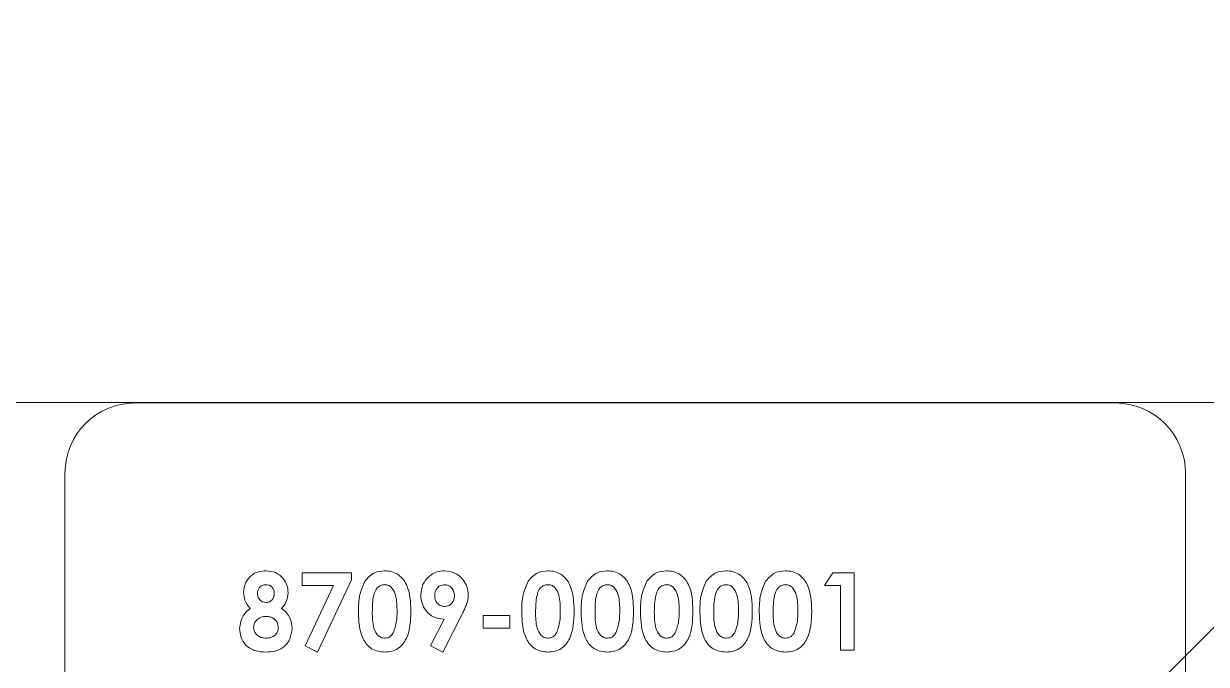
# Model space of a CAD drawing. Header units: inches. Extents: x -284 to 763, y -243 to 242.
# Drawn here: x 704.276 to 706.387, y -171.07 to -169.927 of the extents above; entities that cross this region are included whole.
import ezdxf

# ---------------------------------------------------------------- set-up
doc = ezdxf.new("R2010")
doc.units = ezdxf.units.IN
doc.header["$MEASUREMENT"] = 0
doc.layers.add('NEW AV EQUIP', color=160, linetype='Continuous')
doc.layers.add('TEXT', color=4, linetype='Continuous')

msp = doc.modelspace()

# ---------------------------------------------------------------- hatches: boundary and pattern name
at = {"layer": 'TEXT'}
h = msp.add_hatch(dxfattribs=at)
h.set_pattern_fill('ANSI32', color=256, scale=10)
h.set_pattern_definition([(45, (2e-13, 8.2462), (-2.65165, 2.65165), []), (45, (1.7678, 8.2462), (-2.65165, 2.65165), [])])
h.paths.add_polyline_path([(681.5, -161.8158), (681.5, -185.8158), (729.5, -185.8158), (729.5, -161.8158)])

# ---------------------------------------------------------------- linework, layer by layer
at = {"layer": 'NEW AV EQUIP', "linetype": 'Continuous', "lineweight": 15}
for p, q in [((721.0663, -170.6031), (689.6337, -170.6031)), ((706.225, -170.6038), (704.475, -170.6038)), ((704.475, -170.6038), (704.475, -170.6038)), ((706.225, -170.6038), (704.475, -170.6038)), ((706.225, -170.6038), (706.225, -170.6038)), ((704.35, -170.7288), (704.35, -171.4788)), ((704.35, -170.7288), (704.35, -170.7288)), ((706.35, -171.4788), (706.35, -170.7288)), ((706.35, -170.7288), (706.35, -170.7288)), ((704.7731, -170.9067), (704.8615, -170.9067)), ((704.7731, -170.9296), (704.7731, -170.9067)), ((704.8615, -170.9067), (704.8615, -170.9195)), ((705.7059, -170.9296), (705.7207, -170.9067)), ((705.7207, -170.9067), (705.7589, -170.9067)), ((705.7589, -170.9067), (705.7589, -171.0445)), ((704.7082, -170.9279), (704.7082, -170.9279)), ((704.8296, -170.9296), (704.7731, -170.9296)), ((704.8296, -170.9296), (704.7731, -170.9296)), ((704.7788, -171.037), (704.8296, -170.9296)), ((704.8615, -170.9195), (704.8007, -171.048)), ((704.8615, -170.9195), (704.8007, -171.048)), ((704.8296, -170.9296), (704.8296, -170.9296)), ((704.9208, -170.9279), (704.9208, -170.9279)), ((705.0278, -170.9279), (705.0278, -170.9279)), ((705.2123, -170.9279), (705.2123, -170.9279)), ((705.3183, -170.9279), (705.3183, -170.9279)), ((705.4243, -170.9279), (705.4243, -170.9279)), ((705.5303, -170.9279), (705.5303, -170.9279)), ((705.6363, -170.9279), (705.6363, -170.9279)), ((705.7342, -170.9296), (705.7059, -170.9296)), ((705.7342, -170.9296), (705.7059, -170.9296)), ((705.7342, -171.0445), (705.7342, -170.9296)), ((705.7342, -170.9296), (705.7342, -170.9296)), ((704.6936, -170.9435), (704.6936, -170.9435)), ((704.7237, -170.9433), (704.7237, -170.9433)), ((705.0099, -170.9474), (705.0099, -170.9474)), ((705.0452, -170.9475), (705.0452, -170.9475)), ((704.6804, -170.9703), (704.6804, -170.9703)), ((704.7366, -170.9703), (704.7366, -170.9703)), ((704.8738, -170.9769), (704.8738, -170.9769)), ((704.8986, -170.9772), (704.8986, -170.9772)), ((704.9427, -170.9756), (704.9427, -170.9756)), ((704.9675, -170.9756), (704.9675, -170.9756)), ((705.1653, -170.9769), (705.1653, -170.9769)), ((705.1901, -170.9772), (705.1901, -170.9772)), ((705.2342, -170.9756), (705.2342, -170.9756)), ((705.259, -170.9756), (705.259, -170.9756)), ((705.2713, -170.9769), (705.2713, -170.9769)), ((705.2961, -170.9772), (705.2961, -170.9772)), ((705.3402, -170.9756), (705.3402, -170.9756)), ((705.365, -170.9756), (705.365, -170.9756)), ((705.3773, -170.9769), (705.3773, -170.9769)), ((705.402, -170.9772), (705.402, -170.9772)), ((705.4462, -170.9756), (705.4462, -170.9756)), ((705.4709, -170.9756), (705.4709, -170.9756)), ((705.4833, -170.9769), (705.4833, -170.9769)), ((705.508, -170.9772), (705.508, -170.9772)), ((705.5522, -170.9756), (705.5522, -170.9756)), ((705.5769, -170.9756), (705.5769, -170.9756)), ((705.5893, -170.9769), (705.5893, -170.9769)), ((705.614, -170.9772), (705.614, -170.9772)), ((705.6582, -170.9756), (705.6582, -170.9756)), ((705.6829, -170.9756), (705.6829, -170.9756)), ((704.709, -170.9844), (704.709, -170.9844)), ((705.0026, -171.037), (705.0266, -170.9897)), ((705.0595, -170.9791), (705.0245, -171.048)), ((705.0595, -170.9791), (705.0245, -171.048)), ((705.0266, -170.9897), (705.0266, -170.9897)), ((705.0595, -170.9791), (705.0595, -170.9791)), ((705.0964, -170.9826), (705.1441, -170.9826)), ((705.0964, -171.0056), (705.0964, -170.9826)), ((705.1441, -170.9826), (705.1441, -171.0056)), ((704.6866, -171.0036), (704.6866, -171.0036)), ((704.7307, -171.0042), (704.7307, -171.0042)), ((705.1441, -171.0056), (705.0964, -171.0056)), ((705.1441, -171.0056), (705.0964, -171.0056)), ((704.8007, -171.048), (704.7788, -171.037)), ((704.8007, -171.048), (704.7788, -171.037)), ((705.0245, -171.048), (705.0026, -171.037)), ((705.0245, -171.048), (705.0026, -171.037)), ((704.709, -171.048), (704.709, -171.048)), ((704.8007, -171.048), (704.8007, -171.048)), ((704.921, -171.048), (704.921, -171.048)), ((705.0245, -171.048), (705.0245, -171.048)), ((705.2124, -171.048), (705.2124, -171.048)), ((705.3184, -171.048), (705.3184, -171.048)), ((705.4244, -171.048), (705.4244, -171.048)), ((705.5304, -171.048), (705.5304, -171.048)), ((705.6364, -171.048), (705.6364, -171.048)), ((705.7589, -171.0445), (705.7342, -171.0445)), ((705.7589, -171.0445), (705.7342, -171.0445))]:
    msp.add_line(p, q, dxfattribs=at)
for centre, start, end in [((704.475, -170.7288), 90.0002, 179.9999), ((704.475, -170.7288), 90.0001, 180), ((706.225, -170.7288), 0.0001, 89.9999), ((706.225, -170.7288), 0, 90)]:
    msp.add_arc(centre, 0.125, start, end, dxfattribs=at)
for points, knots in [([(704.6689, -170.9418), (704.6696, -170.9359), (704.6709, -170.9243), (704.6816, -170.9111), (704.6951, -170.9041), (704.7043, -170.9035), (704.7088, -170.9031)], [0, 0, 0, 0, 0.279754, 0.558895, 0.779241, 1, 1, 1, 1]), ([(704.7088, -170.9031), (704.7147, -170.9037), (704.7263, -170.9048), (704.7396, -170.9153), (704.7471, -170.9285), (704.748, -170.9376), (704.7484, -170.9421)], [0, 0, 0, 0, 0.279878, 0.559082, 0.779552, 1, 1, 1, 1]), ([(704.8852, -170.9219), (704.8904, -170.9158), (704.8999, -170.905), (704.914, -170.9037), (704.9202, -170.9031)], [0, 0, 0, 0, 0.558692, 1, 1, 1, 1]), ([(704.9202, -170.9031), (704.9243, -170.9034), (704.9325, -170.9039), (704.9439, -170.9089), (704.9533, -170.917), (704.9662, -170.9381), (704.9669, -170.959), (704.9675, -170.9756)], [0, 0, 0, 0, 0.125416, 0.250644, 0.375849, 0.501288, 1, 1, 1, 1]), ([(704.9851, -170.9461), (704.9858, -170.9398), (704.9872, -170.9272), (704.9986, -170.9132), (705.0125, -170.9045), (705.0224, -170.9036), (705.0273, -170.9031)], [0, 0, 0, 0, 0.279687, 0.559369, 0.779639, 1, 1, 1, 1]), ([(705.0273, -170.9031), (705.0336, -170.9039), (705.0463, -170.9053), (705.0599, -170.9174), (705.0685, -170.9314), (705.0695, -170.9413), (705.0699, -170.9463)], [0, 0, 0, 0, 0.279521, 0.559186, 0.779607, 1, 1, 1, 1]), ([(705.1766, -170.9219), (705.1819, -170.9158), (705.1914, -170.905), (705.2055, -170.9037), (705.2117, -170.9031)], [0, 0, 0, 0, 0.558692, 1, 1, 1, 1]), ([(705.2117, -170.9031), (705.2158, -170.9034), (705.224, -170.9039), (705.2354, -170.9089), (705.2448, -170.917), (705.2577, -170.9381), (705.2584, -170.959), (705.259, -170.9756)], [0, 0, 0, 0, 0.125416, 0.250642, 0.375847, 0.501286, 1, 1, 1, 1]), ([(705.2826, -170.9219), (705.2879, -170.9158), (705.2974, -170.905), (705.3115, -170.9037), (705.3177, -170.9031)], [0, 0, 0, 0, 0.558686, 1, 1, 1, 1]), ([(705.3177, -170.9031), (705.3218, -170.9034), (705.33, -170.9039), (705.3414, -170.9089), (705.3508, -170.917), (705.3637, -170.9381), (705.3644, -170.959), (705.365, -170.9756)], [0, 0, 0, 0, 0.125416, 0.250645, 0.375849, 0.501286, 1, 1, 1, 1]), ([(705.3886, -170.9219), (705.3939, -170.9158), (705.4033, -170.905), (705.4175, -170.9037), (705.4237, -170.9031)], [0, 0, 0, 0, 0.558688, 1, 1, 1, 1]), ([(705.4237, -170.9031), (705.4278, -170.9034), (705.436, -170.9039), (705.4474, -170.9089), (705.4568, -170.917), (705.4697, -170.9381), (705.4704, -170.959), (705.4709, -170.9756)], [0, 0, 0, 0, 0.1254129, 0.2506421, 0.3758468, 0.501286, 1, 1, 1, 1]), ([(705.4946, -170.9219), (705.4999, -170.9158), (705.5093, -170.905), (705.5235, -170.9037), (705.5297, -170.9031)], [0, 0, 0, 0, 0.558688, 1, 1, 1, 1]), ([(705.5297, -170.9031), (705.5338, -170.9034), (705.542, -170.9039), (705.5534, -170.9089), (705.5628, -170.917), (705.5757, -170.9381), (705.5764, -170.959), (705.5769, -170.9756)], [0, 0, 0, 0, 0.125416, 0.250642, 0.375849, 0.501286, 1, 1, 1, 1]), ([(705.6006, -170.9219), (705.6059, -170.9158), (705.6153, -170.905), (705.6295, -170.9037), (705.6357, -170.9031)], [0, 0, 0, 0, 0.558688, 1, 1, 1, 1]), ([(705.6357, -170.9031), (705.6398, -170.9034), (705.648, -170.9039), (705.6594, -170.9089), (705.6687, -170.917), (705.6817, -170.9381), (705.6824, -170.959), (705.6829, -170.9756)], [0, 0, 0, 0, 0.125413, 0.250642, 0.375847, 0.501285, 1, 1, 1, 1]), ([(704.7082, -170.9279), (704.706, -170.9281), (704.7015, -170.9286), (704.6966, -170.933), (704.694, -170.9382), (704.6937, -170.9418), (704.6936, -170.9435)], [0, 0, 0, 0, 0.279499, 0.558847, 0.779276, 1, 1, 1, 1]), ([(704.7082, -170.9279), (704.706, -170.9281), (704.7015, -170.9286), (704.6966, -170.933), (704.694, -170.9382), (704.6937, -170.9418), (704.6936, -170.9435)], [0, 0, 0, 0, 0.279499, 0.558852, 0.779281, 1, 1, 1, 1]), ([(704.7237, -170.9433), (704.7235, -170.941), (704.7231, -170.9364), (704.7189, -170.9311), (704.7137, -170.9282), (704.7101, -170.928), (704.7082, -170.9279)], [0, 0, 0, 0, 0.279934, 0.559235, 0.779393, 1, 1, 1, 1]), ([(704.7237, -170.9433), (704.7235, -170.941), (704.7231, -170.9364), (704.7189, -170.9311), (704.7137, -170.9282), (704.7101, -170.928), (704.7082, -170.9279)], [0, 0, 0, 0, 0.279934, 0.559239, 0.779394, 1, 1, 1, 1]), ([(704.8738, -170.9769), (704.8739, -170.9662), (704.8741, -170.947), (704.8818, -170.9295), (704.8852, -170.9219)], [0, 0, 0, 0, 0.561096, 1, 1, 1, 1]), ([(704.9208, -170.9279), (704.9183, -170.9282), (704.9133, -170.9287), (704.905, -170.935), (704.8988, -170.9522), (704.8987, -170.9672), (704.8986, -170.9772)], [0, 0, 0, 0, 0.124891, 0.249661, 0.498627, 1, 1, 1, 1]), ([(704.9208, -170.9279), (704.9183, -170.9282), (704.9133, -170.9287), (704.905, -170.935), (704.8988, -170.9522), (704.8987, -170.9672), (704.8986, -170.9772)], [0, 0, 0, 0, 0.124891, 0.24966, 0.498628, 1, 1, 1, 1]), ([(704.9427, -170.9756), (704.9427, -170.9659), (704.9426, -170.9513), (704.9358, -170.9353), (704.9281, -170.9288), (704.9233, -170.9282), (704.9208, -170.9279)], [0, 0, 0, 0, 0.501447, 0.750378, 0.875292, 1, 1, 1, 1]), ([(704.9427, -170.9756), (704.9427, -170.9659), (704.9426, -170.9513), (704.9358, -170.9353), (704.9281, -170.9288), (704.9233, -170.9282), (704.9208, -170.9279)], [0, 0, 0, 0, 0.501447, 0.750378, 0.875292, 1, 1, 1, 1]), ([(705.0278, -170.9279), (705.025, -170.9283), (705.0195, -170.929), (705.0136, -170.9345), (705.0103, -170.9409), (705.01, -170.9452), (705.0099, -170.9474)], [0, 0, 0, 0, 0.279193, 0.558983, 0.779378, 1, 1, 1, 1]), ([(705.0278, -170.9279), (705.025, -170.9283), (705.0195, -170.929), (705.0136, -170.9345), (705.0103, -170.9409), (705.01, -170.9452), (705.0099, -170.9474)], [0, 0, 0, 0, 0.279195, 0.558986, 0.779382, 1, 1, 1, 1]), ([(705.0452, -170.9475), (705.045, -170.9448), (705.0445, -170.9393), (705.0399, -170.9329), (705.0342, -170.9286), (705.0299, -170.9281), (705.0278, -170.9279)], [0, 0, 0, 0, 0.280124, 0.559903, 0.780072, 1, 1, 1, 1]), ([(705.0452, -170.9475), (705.045, -170.9448), (705.0445, -170.9393), (705.0399, -170.9329), (705.0342, -170.9286), (705.0299, -170.9281), (705.0278, -170.9279)], [0, 0, 0, 0, 0.280124, 0.559902, 0.780074, 1, 1, 1, 1]), ([(705.1653, -170.9769), (705.1654, -170.9662), (705.1656, -170.947), (705.1733, -170.9295), (705.1766, -170.9219)], [0, 0, 0, 0, 0.561096, 1, 1, 1, 1]), ([(705.2123, -170.9279), (705.2098, -170.9282), (705.2048, -170.9287), (705.1964, -170.935), (705.1903, -170.9522), (705.1902, -170.9672), (705.1901, -170.9772)], [0, 0, 0, 0, 0.1249, 0.249661, 0.49863, 1, 1, 1, 1]), ([(705.2123, -170.9279), (705.2098, -170.9282), (705.2048, -170.9287), (705.1964, -170.935), (705.1903, -170.9522), (705.1902, -170.9672), (705.1901, -170.9772)], [0, 0, 0, 0, 0.1249, 0.24966, 0.498632, 1, 1, 1, 1]), ([(705.2342, -170.9756), (705.2342, -170.9659), (705.2341, -170.9513), (705.2272, -170.9353), (705.2196, -170.9288), (705.2148, -170.9282), (705.2123, -170.9279)], [0, 0, 0, 0, 0.501447, 0.750378, 0.875292, 1, 1, 1, 1]), ([(705.2342, -170.9756), (705.2342, -170.9659), (705.2341, -170.9513), (705.2272, -170.9353), (705.2196, -170.9288), (705.2148, -170.9282), (705.2123, -170.9279)], [0, 0, 0, 0, 0.501447, 0.750378, 0.875292, 1, 1, 1, 1]), ([(705.2713, -170.9769), (705.2714, -170.9662), (705.2716, -170.947), (705.2793, -170.9295), (705.2826, -170.9219)], [0, 0, 0, 0, 0.561096, 1, 1, 1, 1]), ([(705.3183, -170.9279), (705.3158, -170.9282), (705.3108, -170.9287), (705.3024, -170.935), (705.2963, -170.9522), (705.2962, -170.9672), (705.2961, -170.9772)], [0, 0, 0, 0, 0.1249, 0.249665, 0.498631, 1, 1, 1, 1]), ([(705.3183, -170.9279), (705.3158, -170.9282), (705.3108, -170.9287), (705.3024, -170.935), (705.2963, -170.9522), (705.2962, -170.9672), (705.2961, -170.9772)], [0, 0, 0, 0, 0.1249, 0.249664, 0.498632, 1, 1, 1, 1]), ([(705.3402, -170.9756), (705.3402, -170.9659), (705.3401, -170.9513), (705.3332, -170.9353), (705.3256, -170.9288), (705.3208, -170.9282), (705.3183, -170.9279)], [0, 0, 0, 0, 0.501448, 0.750378, 0.875296, 1, 1, 1, 1]), ([(705.3402, -170.9756), (705.3402, -170.9659), (705.3401, -170.9513), (705.3332, -170.9353), (705.3256, -170.9288), (705.3208, -170.9282), (705.3183, -170.9279)], [0, 0, 0, 0, 0.501448, 0.750378, 0.875296, 1, 1, 1, 1]), ([(705.3773, -170.9769), (705.3774, -170.9662), (705.3776, -170.947), (705.3853, -170.9295), (705.3886, -170.9219)], [0, 0, 0, 0, 0.561097, 1, 1, 1, 1]), ([(705.4243, -170.9279), (705.4218, -170.9282), (705.4168, -170.9287), (705.4084, -170.935), (705.4023, -170.9522), (705.4022, -170.9672), (705.402, -170.9772)], [0, 0, 0, 0, 0.124895, 0.249661, 0.498628, 1, 1, 1, 1]), ([(705.4243, -170.9279), (705.4218, -170.9282), (705.4168, -170.9287), (705.4084, -170.935), (705.4023, -170.9522), (705.4022, -170.9672), (705.402, -170.9772)], [0, 0, 0, 0, 0.124896, 0.24966, 0.49863, 1, 1, 1, 1]), ([(705.4462, -170.9756), (705.4462, -170.9659), (705.4461, -170.9513), (705.4392, -170.9353), (705.4316, -170.9288), (705.4268, -170.9282), (705.4243, -170.9279)], [0, 0, 0, 0, 0.501447, 0.750378, 0.875296, 1, 1, 1, 1]), ([(705.4462, -170.9756), (705.4462, -170.9659), (705.4461, -170.9513), (705.4392, -170.9353), (705.4316, -170.9288), (705.4268, -170.9282), (705.4243, -170.9279)], [0, 0, 0, 0, 0.501447, 0.750378, 0.875296, 1, 1, 1, 1]), ([(705.4833, -170.9769), (705.4834, -170.9662), (705.4836, -170.947), (705.4913, -170.9295), (705.4946, -170.9219)], [0, 0, 0, 0, 0.561097, 1, 1, 1, 1]), ([(705.5303, -170.9279), (705.5278, -170.9282), (705.5228, -170.9287), (705.5144, -170.935), (705.5083, -170.9522), (705.5081, -170.9672), (705.508, -170.9772)], [0, 0, 0, 0, 0.1249, 0.249664, 0.498631, 1, 1, 1, 1]), ([(705.5303, -170.9279), (705.5278, -170.9282), (705.5228, -170.9287), (705.5144, -170.935), (705.5083, -170.9522), (705.5081, -170.9672), (705.508, -170.9772)], [0, 0, 0, 0, 0.1249, 0.249663, 0.498632, 1, 1, 1, 1]), ([(705.5522, -170.9756), (705.5522, -170.9659), (705.5521, -170.9513), (705.5452, -170.9353), (705.5376, -170.9288), (705.5328, -170.9282), (705.5303, -170.9279)], [0, 0, 0, 0, 0.501449, 0.750382, 0.875301, 1, 1, 1, 1]), ([(705.5522, -170.9756), (705.5522, -170.9659), (705.5521, -170.9513), (705.5452, -170.9353), (705.5376, -170.9288), (705.5328, -170.9282), (705.5303, -170.9279)], [0, 0, 0, 0, 0.5014495, 0.7503822, 0.8753008, 1, 1, 1, 1]), ([(705.5893, -170.9769), (705.5894, -170.9662), (705.5896, -170.947), (705.5972, -170.9295), (705.6006, -170.9219)], [0, 0, 0, 0, 0.561096, 1, 1, 1, 1]), ([(705.6363, -170.9279), (705.6338, -170.9282), (705.6288, -170.9287), (705.6204, -170.935), (705.6143, -170.9522), (705.6141, -170.9672), (705.614, -170.9772)], [0, 0, 0, 0, 0.1248951, 0.2496643, 0.4986292, 1, 1, 1, 1]), ([(705.6363, -170.9279), (705.6338, -170.9282), (705.6288, -170.9287), (705.6204, -170.935), (705.6143, -170.9522), (705.6141, -170.9672), (705.614, -170.9772)], [0, 0, 0, 0, 0.124895, 0.249663, 0.498631, 1, 1, 1, 1]), ([(705.6582, -170.9756), (705.6582, -170.9659), (705.6581, -170.9513), (705.6512, -170.9353), (705.6436, -170.9288), (705.6388, -170.9282), (705.6363, -170.9279)], [0, 0, 0, 0, 0.501448, 0.750378, 0.875296, 1, 1, 1, 1]), ([(705.6582, -170.9756), (705.6582, -170.9659), (705.6581, -170.9513), (705.6512, -170.9353), (705.6436, -170.9288), (705.6388, -170.9282), (705.6363, -170.9279)], [0, 0, 0, 0, 0.501448, 0.750378, 0.875296, 1, 1, 1, 1]), ([(704.6804, -170.9703), (704.6767, -170.9655), (704.6703, -170.957), (704.6693, -170.9464), (704.6689, -170.9418)], [0, 0, 0, 0, 0.559573, 1, 1, 1, 1]), ([(704.6804, -170.9703), (704.6767, -170.9655), (704.6703, -170.957), (704.6693, -170.9464), (704.6689, -170.9418)], [0, 0, 0, 0, 0.559573, 1, 1, 1, 1]), ([(704.6936, -170.9435), (704.6939, -170.9458), (704.6943, -170.9505), (704.6982, -170.9558), (704.7033, -170.9592), (704.7069, -170.9595), (704.7087, -170.9597)], [0, 0, 0, 0, 0.280005, 0.559467, 0.779659, 1, 1, 1, 1]), ([(704.7087, -170.9597), (704.711, -170.9594), (704.7157, -170.9589), (704.7207, -170.9543), (704.7233, -170.9488), (704.7236, -170.9452), (704.7237, -170.9433)], [0, 0, 0, 0, 0.279473, 0.558698, 0.77912, 1, 1, 1, 1]), ([(704.7484, -170.9421), (704.7477, -170.948), (704.7463, -170.9586), (704.7396, -170.9667), (704.7366, -170.9703)], [0, 0, 0, 0, 0.558161, 1, 1, 1, 1]), ([(704.7484, -170.9421), (704.7477, -170.948), (704.7463, -170.9586), (704.7396, -170.9667), (704.7366, -170.9703)], [0, 0, 0, 0, 0.558161, 1, 1, 1, 1]), ([(705.0266, -170.9897), (705.0204, -170.9889), (705.0078, -170.9873), (704.9942, -170.9752), (704.9863, -170.9609), (704.9855, -170.951), (704.9851, -170.9461)], [0, 0, 0, 0, 0.27935, 0.559078, 0.779398, 1, 1, 1, 1]), ([(705.0266, -170.9897), (705.0204, -170.9889), (705.0078, -170.9873), (704.9942, -170.9752), (704.9863, -170.9609), (704.9855, -170.951), (704.9851, -170.9461)], [0, 0, 0, 0, 0.279349, 0.559077, 0.779397, 1, 1, 1, 1]), ([(705.0099, -170.9474), (705.0101, -170.9502), (705.0107, -170.9557), (705.0153, -170.9622), (705.0213, -170.9662), (705.0257, -170.9665), (705.0279, -170.9667)], [0, 0, 0, 0, 0.280008, 0.55953, 0.779677, 1, 1, 1, 1]), ([(705.0279, -170.9667), (705.0306, -170.9664), (705.036, -170.9656), (705.0416, -170.9601), (705.0448, -170.9539), (705.0451, -170.9496), (705.0452, -170.9475)], [0, 0, 0, 0, 0.279115, 0.558784, 0.77933, 1, 1, 1, 1]), ([(705.0699, -170.9463), (705.0696, -170.9502), (705.0692, -170.9567), (705.066, -170.9653), (705.0629, -170.9722), (705.0607, -170.9768), (705.0595, -170.9791)], [0, 0, 0, 0, 0.339527, 0.55957, 0.779775, 1, 1, 1, 1]), ([(705.0699, -170.9463), (705.0696, -170.9502), (705.0692, -170.9567), (705.066, -170.9653), (705.0629, -170.9722), (705.0607, -170.9768), (705.0595, -170.9791)], [0, 0, 0, 0, 0.339523, 0.55957, 0.779775, 1, 1, 1, 1]), ([(704.6618, -171.0059), (704.663, -170.998), (704.665, -170.9838), (704.6757, -170.9744), (704.6804, -170.9703)], [0, 0, 0, 0, 0.55828, 1, 1, 1, 1]), ([(704.7366, -170.9703), (704.7397, -170.9727), (704.7459, -170.9775), (704.7535, -170.9896), (704.7547, -170.9997), (704.7555, -171.0059)], [0, 0, 0, 0, 0.2805821, 0.5611232, 1, 1, 1, 1]), ([(704.921, -171.048), (704.9169, -171.0478), (704.9088, -171.0473), (704.8974, -171.0427), (704.8882, -171.0347), (704.8751, -171.0141), (704.8744, -170.9934), (704.8738, -170.9769)], [0, 0, 0, 0, 0.125477, 0.250736, 0.375997, 0.501446, 1, 1, 1, 1]), ([(704.921, -171.048), (704.9169, -171.0478), (704.9088, -171.0473), (704.8974, -171.0427), (704.8882, -171.0347), (704.8751, -171.0141), (704.8744, -170.9934), (704.8738, -170.9769)], [0, 0, 0, 0, 0.125477, 0.250736, 0.375998, 0.501447, 1, 1, 1, 1]), ([(704.8986, -170.9772), (704.8986, -170.9867), (704.8987, -171.001), (704.9059, -171.0165), (704.9137, -171.0225), (704.9185, -171.023), (704.9208, -171.0233)], [0, 0, 0, 0, 0.501409, 0.750152, 0.875088, 1, 1, 1, 1]), ([(704.9675, -170.9756), (704.9669, -170.9922), (704.9661, -171.0129), (704.9536, -171.0341), (704.9447, -171.0426), (704.9331, -171.0473), (704.925, -171.0478), (704.921, -171.048)], [0, 0, 0, 0, 0.49881, 0.624262, 0.749432, 0.874576, 1, 1, 1, 1]), ([(704.9675, -170.9756), (704.9669, -170.9922), (704.9661, -171.0129), (704.9536, -171.0341), (704.9447, -171.0426), (704.9331, -171.0473), (704.925, -171.0478), (704.921, -171.048)], [0, 0, 0, 0, 0.498809, 0.6242609, 0.7494317, 0.8745762, 1, 1, 1, 1]), ([(704.9359, -171.0138), (704.9384, -171.0069), (704.9427, -170.9945), (704.9427, -170.9814), (704.9427, -170.9756)], [0, 0, 0, 0, 0.558418, 1, 1, 1, 1]), ([(705.2124, -171.048), (705.2084, -171.0478), (705.2003, -171.0473), (705.1889, -171.0427), (705.1797, -171.0347), (705.1666, -171.0141), (705.1659, -170.9934), (705.1653, -170.9769)], [0, 0, 0, 0, 0.1254718, 0.2507368, 0.3759938, 0.5014432, 1, 1, 1, 1]), ([(705.2124, -171.048), (705.2084, -171.0478), (705.2003, -171.0473), (705.1889, -171.0427), (705.1797, -171.0347), (705.1666, -171.0141), (705.1659, -170.9934), (705.1653, -170.9769)], [0, 0, 0, 0, 0.125472, 0.250737, 0.375994, 0.501444, 1, 1, 1, 1]), ([(705.1901, -170.9772), (705.1901, -170.9867), (705.1902, -171.001), (705.1974, -171.0165), (705.2052, -171.0225), (705.21, -171.023), (705.2123, -171.0233)], [0, 0, 0, 0, 0.501409, 0.750152, 0.875088, 1, 1, 1, 1]), ([(705.259, -170.9756), (705.2584, -170.9922), (705.2576, -171.0129), (705.2451, -171.0341), (705.2361, -171.0426), (705.2246, -171.0473), (705.2165, -171.0478), (705.2124, -171.048)], [0, 0, 0, 0, 0.498808, 0.624258, 0.749428, 0.874571, 1, 1, 1, 1]), ([(705.259, -170.9756), (705.2584, -170.9922), (705.2576, -171.0129), (705.2451, -171.0341), (705.2361, -171.0426), (705.2246, -171.0473), (705.2165, -171.0478), (705.2124, -171.048)], [0, 0, 0, 0, 0.498807, 0.624257, 0.749427, 0.874571, 1, 1, 1, 1]), ([(705.2274, -171.0138), (705.2298, -171.0069), (705.2342, -170.9945), (705.2342, -170.9814), (705.2342, -170.9756)], [0, 0, 0, 0, 0.558418, 1, 1, 1, 1]), ([(705.3184, -171.048), (705.3144, -171.0478), (705.3063, -171.0473), (705.2949, -171.0427), (705.2856, -171.0347), (705.2726, -171.0141), (705.2719, -170.9934), (705.2713, -170.9769)], [0, 0, 0, 0, 0.125472, 0.250737, 0.375993, 0.501444, 1, 1, 1, 1]), ([(705.3184, -171.048), (705.3144, -171.0478), (705.3063, -171.0473), (705.2949, -171.0427), (705.2856, -171.0347), (705.2726, -171.0141), (705.2719, -170.9934), (705.2713, -170.9769)], [0, 0, 0, 0, 0.125472, 0.250736, 0.375994, 0.501445, 1, 1, 1, 1]), ([(705.2961, -170.9772), (705.2961, -170.9867), (705.2962, -171.001), (705.3034, -171.0165), (705.3112, -171.0225), (705.316, -171.023), (705.3183, -171.0233)], [0, 0, 0, 0, 0.5014077, 0.7501516, 0.8750835, 1, 1, 1, 1]), ([(705.365, -170.9756), (705.3643, -170.9922), (705.3636, -171.0129), (705.3511, -171.0341), (705.3421, -171.0426), (705.3306, -171.0473), (705.3225, -171.0478), (705.3184, -171.048)], [0, 0, 0, 0, 0.498808, 0.624258, 0.749431, 0.874574, 1, 1, 1, 1]), ([(705.365, -170.9756), (705.3643, -170.9922), (705.3636, -171.0129), (705.3511, -171.0341), (705.3421, -171.0426), (705.3306, -171.0473), (705.3225, -171.0478), (705.3184, -171.048)], [0, 0, 0, 0, 0.498807, 0.624257, 0.74943, 0.874574, 1, 1, 1, 1]), ([(705.3334, -171.0138), (705.3358, -171.0069), (705.3402, -170.9945), (705.3402, -170.9814), (705.3402, -170.9756)], [0, 0, 0, 0, 0.558418, 1, 1, 1, 1]), ([(705.4244, -171.048), (705.4204, -171.0478), (705.4123, -171.0473), (705.4009, -171.0427), (705.3916, -171.0347), (705.3786, -171.0141), (705.3779, -170.9934), (705.3773, -170.9769)], [0, 0, 0, 0, 0.125475, 0.250737, 0.375996, 0.501445, 1, 1, 1, 1]), ([(705.4244, -171.048), (705.4204, -171.0478), (705.4123, -171.0473), (705.4009, -171.0427), (705.3916, -171.0347), (705.3786, -171.0141), (705.3779, -170.9934), (705.3773, -170.9769)], [0, 0, 0, 0, 0.125474, 0.250736, 0.375996, 0.501445, 1, 1, 1, 1]), ([(705.402, -170.9772), (705.4021, -170.9867), (705.4022, -171.001), (705.4094, -171.0165), (705.4172, -171.0225), (705.4219, -171.023), (705.4243, -171.0233)], [0, 0, 0, 0, 0.5014077, 0.7501516, 0.8750835, 1, 1, 1, 1]), ([(705.4709, -170.9756), (705.4703, -170.9922), (705.4696, -171.0129), (705.4571, -171.0341), (705.4481, -171.0426), (705.4366, -171.0473), (705.4285, -171.0478), (705.4244, -171.048)], [0, 0, 0, 0, 0.49881, 0.62426, 0.74943, 0.874577, 1, 1, 1, 1]), ([(705.4709, -170.9756), (705.4703, -170.9922), (705.4696, -171.0129), (705.4571, -171.0341), (705.4481, -171.0426), (705.4366, -171.0473), (705.4285, -171.0478), (705.4244, -171.048)], [0, 0, 0, 0, 0.498809, 0.624259, 0.749429, 0.874576, 1, 1, 1, 1]), ([(705.4394, -171.0138), (705.4418, -171.0069), (705.4462, -170.9945), (705.4462, -170.9814), (705.4462, -170.9756)], [0, 0, 0, 0, 0.558419, 1, 1, 1, 1]), ([(705.5304, -171.048), (705.5264, -171.0478), (705.5183, -171.0473), (705.5069, -171.0427), (705.4976, -171.0347), (705.4846, -171.0141), (705.4839, -170.9934), (705.4833, -170.9769)], [0, 0, 0, 0, 0.125475, 0.250737, 0.375994, 0.501444, 1, 1, 1, 1]), ([(705.5304, -171.048), (705.5264, -171.0478), (705.5183, -171.0473), (705.5069, -171.0427), (705.4976, -171.0347), (705.4846, -171.0141), (705.4839, -170.9934), (705.4833, -170.9769)], [0, 0, 0, 0, 0.125475, 0.250736, 0.375994, 0.501445, 1, 1, 1, 1]), ([(705.508, -170.9772), (705.5081, -170.9867), (705.5082, -171.001), (705.5154, -171.0165), (705.5232, -171.0225), (705.5279, -171.023), (705.5303, -171.0233)], [0, 0, 0, 0, 0.501407, 0.750151, 0.875079, 1, 1, 1, 1]), ([(705.5769, -170.9756), (705.5763, -170.9922), (705.5756, -171.0129), (705.5631, -171.0341), (705.5541, -171.0426), (705.5426, -171.0473), (705.5345, -171.0478), (705.5304, -171.048)], [0, 0, 0, 0, 0.49881, 0.62426, 0.74943, 0.874577, 1, 1, 1, 1]), ([(705.5769, -170.9756), (705.5763, -170.9922), (705.5756, -171.0129), (705.5631, -171.0341), (705.5541, -171.0426), (705.5426, -171.0473), (705.5345, -171.0478), (705.5304, -171.048)], [0, 0, 0, 0, 0.498809, 0.624259, 0.749429, 0.874576, 1, 1, 1, 1]), ([(705.5454, -171.0138), (705.5478, -171.0069), (705.5522, -170.9945), (705.5522, -170.9814), (705.5522, -170.9756)], [0, 0, 0, 0, 0.558418, 1, 1, 1, 1]), ([(705.6364, -171.048), (705.6324, -171.0478), (705.6243, -171.0473), (705.6129, -171.0427), (705.6036, -171.0347), (705.5906, -171.0141), (705.5899, -170.9934), (705.5893, -170.9769)], [0, 0, 0, 0, 0.125472, 0.250734, 0.375993, 0.501444, 1, 1, 1, 1]), ([(705.6364, -171.048), (705.6324, -171.0478), (705.6243, -171.0473), (705.6129, -171.0427), (705.6036, -171.0347), (705.5906, -171.0141), (705.5899, -170.9934), (705.5893, -170.9769)], [0, 0, 0, 0, 0.125472, 0.250734, 0.375994, 0.501445, 1, 1, 1, 1]), ([(705.614, -170.9772), (705.6141, -170.9867), (705.6142, -171.001), (705.6214, -171.0165), (705.6292, -171.0225), (705.6339, -171.023), (705.6363, -171.0233)], [0, 0, 0, 0, 0.5014077, 0.7501516, 0.8750835, 1, 1, 1, 1]), ([(705.6829, -170.9756), (705.6823, -170.9922), (705.6816, -171.0129), (705.6691, -171.0341), (705.6601, -171.0426), (705.6486, -171.0473), (705.6405, -171.0478), (705.6364, -171.048)], [0, 0, 0, 0, 0.498808, 0.624258, 0.749431, 0.874574, 1, 1, 1, 1]), ([(705.6829, -170.9756), (705.6823, -170.9922), (705.6816, -171.0129), (705.6691, -171.0341), (705.6601, -171.0426), (705.6486, -171.0473), (705.6405, -171.0478), (705.6364, -171.048)], [0, 0, 0, 0, 0.498807, 0.624257, 0.74943, 0.874574, 1, 1, 1, 1]), ([(705.6514, -171.0138), (705.6538, -171.0069), (705.6582, -170.9945), (705.6582, -170.9814), (705.6582, -170.9756)], [0, 0, 0, 0, 0.558419, 1, 1, 1, 1]), ([(704.709, -170.9844), (704.706, -170.9847), (704.6998, -170.9852), (704.6925, -170.99), (704.6874, -170.9964), (704.6869, -171.0012), (704.6866, -171.0036)], [0, 0, 0, 0, 0.28034, 0.560179, 0.780257, 1, 1, 1, 1]), ([(704.709, -170.9844), (704.706, -170.9847), (704.6998, -170.9852), (704.6925, -170.99), (704.6874, -170.9964), (704.6869, -171.0012), (704.6866, -171.0036)], [0, 0, 0, 0, 0.280341, 0.560181, 0.780257, 1, 1, 1, 1]), ([(704.7307, -171.0042), (704.7303, -171.0011), (704.7296, -170.9949), (704.7234, -170.9885), (704.7163, -170.9849), (704.7115, -170.9846), (704.709, -170.9844)], [0, 0, 0, 0, 0.279264, 0.558844, 0.779192, 1, 1, 1, 1]), ([(704.7307, -171.0042), (704.7303, -171.0011), (704.7296, -170.995), (704.7234, -170.9885), (704.7163, -170.9849), (704.7115, -170.9846), (704.709, -170.9844)], [0, 0, 0, 0, 0.279261, 0.5588417, 0.7791904, 1, 1, 1, 1]), ([(704.709, -171.048), (704.7022, -171.0478), (704.6888, -171.0473), (704.6723, -171.0369), (704.6633, -171.0217), (704.6623, -171.0111), (704.6618, -171.0059)], [0, 0, 0, 0, 0.2808971, 0.559223, 0.7795044, 1, 1, 1, 1]), ([(704.709, -171.048), (704.7022, -171.0478), (704.6888, -171.0473), (704.6723, -171.0369), (704.6633, -171.0217), (704.6623, -171.0111), (704.6618, -171.0059)], [0, 0, 0, 0, 0.280897, 0.559224, 0.779504, 1, 1, 1, 1]), ([(704.6866, -171.0036), (704.687, -171.0067), (704.6878, -171.013), (704.6941, -171.0194), (704.7014, -171.0228), (704.7063, -171.0231), (704.7087, -171.0233)], [0, 0, 0, 0, 0.279091, 0.558581, 0.77905, 1, 1, 1, 1]), ([(704.7087, -171.0233), (704.7118, -171.0231), (704.7179, -171.0227), (704.7255, -171.0181), (704.7301, -171.0114), (704.7305, -171.0066), (704.7307, -171.0042)], [0, 0, 0, 0, 0.280639, 0.560024, 0.779889, 1, 1, 1, 1]), ([(704.7555, -171.0059), (704.7546, -171.0125), (704.7529, -171.0257), (704.7405, -171.0405), (704.7246, -171.0473), (704.7142, -171.0478), (704.709, -171.048)], [0, 0, 0, 0, 0.27962, 0.558805, 0.778975, 1, 1, 1, 1]), ([(704.7555, -171.0059), (704.7546, -171.0125), (704.7529, -171.0257), (704.7405, -171.0405), (704.7246, -171.0473), (704.7142, -171.0478), (704.709, -171.048)], [0, 0, 0, 0, 0.279619, 0.558805, 0.778975, 1, 1, 1, 1]), ([(704.9208, -171.0233), (704.9226, -171.0231), (704.9261, -171.0228), (704.9317, -171.0198), (704.9343, -171.0161), (704.9359, -171.0138)], [0, 0, 0, 0, 0.280261, 0.560454, 1, 1, 1, 1]), ([(705.2123, -171.0233), (705.2141, -171.0231), (705.2176, -171.0228), (705.2232, -171.0198), (705.2258, -171.0161), (705.2274, -171.0138)], [0, 0, 0, 0, 0.2802685, 0.560442, 1, 1, 1, 1]), ([(705.3183, -171.0233), (705.3201, -171.0231), (705.3236, -171.0228), (705.3292, -171.0198), (705.3318, -171.0161), (705.3334, -171.0138)], [0, 0, 0, 0, 0.2802685, 0.560442, 1, 1, 1, 1]), ([(705.4243, -171.0233), (705.4261, -171.0231), (705.4296, -171.0228), (705.4352, -171.0198), (705.4378, -171.0161), (705.4394, -171.0138)], [0, 0, 0, 0, 0.280267, 0.560454, 1, 1, 1, 1]), ([(705.5303, -171.0233), (705.5321, -171.0231), (705.5356, -171.0228), (705.5412, -171.0198), (705.5438, -171.0161), (705.5454, -171.0138)], [0, 0, 0, 0, 0.2802685, 0.560442, 1, 1, 1, 1]), ([(705.6363, -171.0233), (705.6381, -171.0231), (705.6416, -171.0228), (705.6472, -171.0198), (705.6498, -171.0161), (705.6514, -171.0138)], [0, 0, 0, 0, 0.2802685, 0.560442, 1, 1, 1, 1])]:
    msp.add_open_spline(points, degree=3, knots=knots, dxfattribs=at)

doc.saveas('drawing.dxf')
